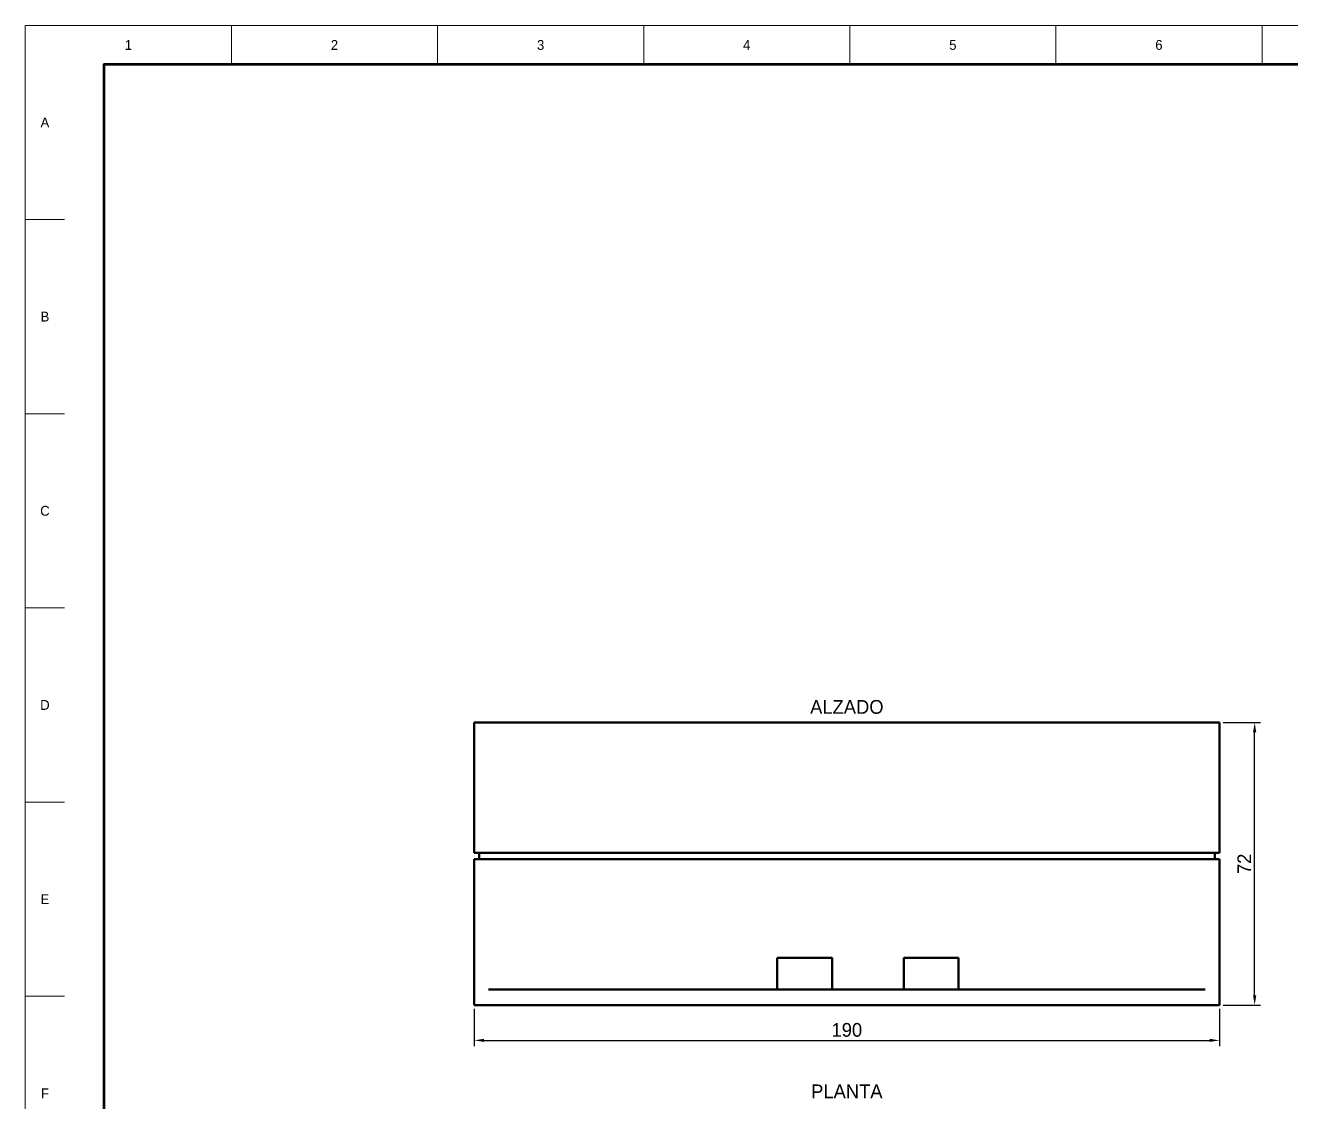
# Model space of a CAD drawing. Header units: millimetres. Extents: x 0 to 841, y 0 to 594.
# Drawn here: x 0 to 322.9, y 319.4 to 594 of the extents above; entities that cross this region are included whole.
import ezdxf
from ezdxf.enums import TextEntityAlignment as Align

# ---------------------------------------------------------------- set-up
doc = ezdxf.new("R2010")
doc.units = ezdxf.units.MM
doc.linetypes.add('DASHED', pattern=[1.524, 1.27, -0.254])
for name, color, linetype, lineweight in [('COTAS', 7, 'CONTINUOUS', 25), ('FINA', 7, 'CONTINUOUS', 18), ('NORMA', 7, 'CONTINUOUS', 70), ('OCULTA', 8, 'DASHED', 25), ('TEXTO', 7, 'CONTINUOUS', 25), ('VISIBLE', 7, 'CONTINUOUS', 50)]:
    doc.layers.add(name, color=color, linetype=linetype, lineweight=lineweight)
doc.dimstyles.new('F3D_1000', dxfattribs={"dimtxt": 3.5, "dimasz": 2.5, "dimexe": 1.5, "dimexo": 1, "dimgap": 0.9, "dimtad": 1, "dimdec": 1, "dimdsep": 46, "dimcen": 2.5, "dimazin": 3, "dimtfac": 1, "dimtmove": 0, "dimatfit": 3})

msp = doc.modelspace()

# ---------------------------------------------------------------- linework, layer by layer
at = {"layer": 'FINA'}
for p, q in [((52.56, 584), (52.56, 594)), ((105.12, 584), (105.12, 594)), ((157.69, 584), (157.69, 594)), ((210.25, 584), (210.25, 594)), ((262.81, 584), (262.81, 594)), ((315.38, 584), (315.38, 594)), ((0, 544.5), (10, 544.5)), ((0, 495), (10, 495)), ((0, 445.5), (10, 445.5)), ((0, 396), (10, 396)), ((0, 346.5), (10, 346.5))]:
    msp.add_line(p, q, dxfattribs=at)
msp.add_lwpolyline([(0, 0), (841, 0), (841, 594), (0, 594)], close=True, dxfattribs=at)
at = {"layer": 'NORMA'}
msp.add_lwpolyline([(20, 10), (831, 10), (831, 584), (20, 584)], close=True, dxfattribs=at)
at = {"layer": 'OCULTA'}
for p, q in [((114.5, 416.26), (114.61, 416.26)), ((114.61, 416.26), (114.96, 416.26)), ((114.96, 416.26), (115.53, 416.26)), ((115.53, 416.26), (116.33, 416.26)), ((116.33, 416.26), (117.35, 416.26)), ((117.35, 416.26), (118.59, 416.26)), ((118.21, 416.26), (118.1, 416.26)), ((118.54, 416.26), (118.21, 416.26)), ((119.09, 416.26), (118.54, 416.26)), ((118.59, 416.26), (120.05, 416.26)), ((119.86, 416.26), (119.09, 416.26)), ((119.86, 416.26), (120.84, 416.26)), ((120.05, 416.26), (121.73, 416.26)), ((122.04, 416.26), (120.84, 416.26)), ((121.73, 416.26), (123.62, 416.26)), ((123.44, 416.26), (122.04, 416.26)), ((125.06, 416.26), (123.44, 416.26)), ((123.62, 416.26), (125.72, 416.26)), ((125.06, 416.26), (126.88, 416.26)), ((125.72, 416.26), (128.02, 416.26)), ((128.89, 416.26), (126.88, 416.26)), ((128.02, 416.26), (130.51, 416.26)), ((128.89, 416.26), (131.1, 416.26)), ((130.51, 416.26), (133.2, 416.26)), ((133.5, 416.26), (131.1, 416.26)), ((133.2, 416.26), (136.06, 416.26)), ((136.09, 416.26), (133.5, 416.26)), ((136.06, 416.26), (139.11, 416.26)), ((136.09, 416.26), (138.85, 416.26)), ((141.78, 416.26), (138.85, 416.26)), ((139.11, 416.26), (142.32, 416.26)), ((141.78, 416.26), (144.87, 416.26)), ((142.32, 416.26), (145.7, 416.26)), ((148.12, 416.26), (144.87, 416.26)), ((145.7, 416.26), (149.23, 416.26)), ((148.12, 416.26), (151.52, 416.26)), ((149.23, 416.26), (152.91, 416.26)), ((155.05, 416.26), (151.52, 416.26)), ((152.91, 416.26), (156.72, 416.26)), ((155.05, 416.26), (158.72, 416.26)), ((156.72, 416.26), (160.66, 416.26)), ((158.72, 416.26), (162.51, 416.26)), ((160.66, 416.26), (164.72, 416.26)), ((162.51, 416.26), (166.41, 416.26)), ((164.72, 416.26), (168.88, 416.26)), ((166.41, 416.26), (170.42, 416.26)), ((168.88, 416.26), (173.15, 416.26)), ((170.42, 416.26), (174.52, 416.26)), ((173.15, 416.26), (177.5, 416.26)), ((174.52, 416.26), (178.71, 416.26)), ((177.5, 416.26), (181.92, 416.26)), ((178.71, 416.26), (182.97, 416.26)), ((181.92, 416.26), (186.42, 416.26)), ((182.97, 416.26), (187.29, 416.26)), ((186.42, 416.26), (190.97, 416.26)), ((191.67, 416.26), (187.29, 416.26)), ((190.97, 416.26), (195.56, 416.26)), ((191.67, 416.26), (196.09, 416.26)), ((195.56, 416.26), (200.19, 416.26)), ((196.09, 416.26), (200.54, 416.26)), ((200.19, 416.26), (204.84, 416.26)), ((200.54, 416.26), (205.02, 416.26)), ((204.84, 416.26), (209.5, 416.26)), ((205.02, 416.26), (209.5, 416.26)), ((209.5, 416.26), (213.98, 416.26)), ((209.5, 416.26), (214.16, 416.26)), ((213.98, 416.26), (218.46, 416.26)), ((214.16, 416.26), (218.81, 416.26)), ((218.46, 416.26), (222.91, 416.26)), ((218.81, 416.26), (223.44, 416.26)), ((222.91, 416.26), (227.33, 416.26)), ((223.44, 416.26), (228.03, 416.26)), ((227.33, 416.26), (231.71, 416.26)), ((228.03, 416.26), (232.58, 416.26)), ((231.71, 416.26), (236.03, 416.26)), ((232.58, 416.26), (237.08, 416.26)), ((236.03, 416.26), (240.29, 416.26)), ((237.08, 416.26), (241.5, 416.26)), ((240.29, 416.26), (244.48, 416.26)), ((241.5, 416.26), (245.85, 416.26)), ((244.48, 416.26), (248.58, 416.26)), ((245.85, 416.26), (250.12, 416.26)), ((248.58, 416.26), (252.59, 416.26)), ((250.12, 416.26), (254.28, 416.26)), ((252.59, 416.26), (256.49, 416.26)), ((254.28, 416.26), (258.34, 416.26)), ((256.49, 416.26), (260.28, 416.26)), ((258.34, 416.26), (262.28, 416.26)), ((260.28, 416.26), (263.95, 416.26)), ((262.28, 416.26), (266.09, 416.26)), ((263.95, 416.26), (267.48, 416.26)), ((266.09, 416.26), (269.77, 416.26)), ((267.48, 416.26), (270.88, 416.26)), ((273.3, 416.26), (269.77, 416.26)), ((270.88, 416.26), (274.13, 416.26)), ((273.3, 416.26), (276.68, 416.26)), ((274.13, 416.26), (277.22, 416.26)), ((279.89, 416.26), (276.68, 416.26)), ((277.22, 416.26), (280.15, 416.26)), ((279.89, 416.26), (282.94, 416.26)), ((280.15, 416.26), (282.91, 416.26)), ((282.91, 416.26), (285.5, 416.26)), ((285.8, 416.26), (282.94, 416.26)), ((285.5, 416.26), (287.9, 416.26)), ((285.8, 416.26), (288.49, 416.26)), ((287.9, 416.26), (290.11, 416.26)), ((288.49, 416.26), (290.98, 416.26)), ((290.11, 416.26), (292.12, 416.26)), ((293.28, 416.26), (290.98, 416.26)), ((292.12, 416.26), (293.94, 416.26)), ((295.38, 416.26), (293.28, 416.26)), ((293.94, 416.26), (295.56, 416.26)), ((295.38, 416.26), (297.27, 416.26)), ((295.56, 416.26), (296.96, 416.26)), ((296.96, 416.26), (298.16, 416.26)), ((298.95, 416.26), (297.27, 416.26)), ((298.16, 416.26), (299.14, 416.26)), ((300.41, 416.26), (298.95, 416.26)), ((299.14, 416.26), (299.91, 416.26)), ((299.91, 416.26), (300.46, 416.26)), ((301.65, 416.26), (300.41, 416.26)), ((300.46, 416.26), (300.79, 416.26)), ((300.79, 416.26), (300.9, 416.26)), ((302.67, 416.26), (301.65, 416.26)), ((303.47, 416.26), (302.67, 416.26)), ((304.04, 416.26), (303.47, 416.26)), ((304.39, 416.26), (304.04, 416.26)), ((304.5, 416.26), (304.39, 416.26)), ((114.5, 383.06), (114.61, 383.06)), ((114.5, 381.46), (114.61, 381.46)), ((114.61, 383.06), (114.96, 383.06)), ((114.61, 381.46), (114.96, 381.46)), ((114.96, 383.06), (115.53, 383.06)), ((114.96, 381.46), (115.53, 381.46)), ((115.53, 383.06), (116.33, 383.06)), ((115.53, 381.46), (116.33, 381.46)), ((115.7, 383.06), (115.9, 383.06)), ((115.7, 381.46), (115.9, 381.46)), ((115.9, 383.06), (116.5, 383.06)), ((115.9, 381.46), (116.5, 381.46)), ((116.33, 383.06), (117.35, 383.06)), ((116.33, 381.46), (117.35, 381.46)), ((116.5, 383.06), (117.5, 383.06)), ((116.5, 381.46), (117.5, 381.46)), ((117.35, 383.06), (118.59, 383.06)), ((117.35, 381.46), (118.59, 381.46)), ((117.5, 383.06), (118.9, 383.06)), ((117.5, 381.46), (118.9, 381.46)), ((118.59, 383.06), (120.05, 383.06)), ((118.59, 381.46), (120.05, 381.46)), ((118.9, 383.06), (120.68, 383.06)), ((118.9, 381.46), (120.68, 381.46)), ((120.05, 383.06), (121.73, 383.06)), ((120.05, 381.46), (121.73, 381.46)), ((120.68, 383.06), (122.84, 383.06)), ((120.68, 381.46), (122.84, 381.46)), ((121.73, 383.06), (123.62, 383.06)), ((121.73, 381.46), (123.62, 381.46)), ((122.84, 383.06), (125.37, 383.06)), ((122.84, 381.46), (125.37, 381.46)), ((123.62, 383.06), (125.72, 383.06)), ((123.62, 381.46), (125.72, 381.46)), ((125.37, 383.06), (128.27, 383.06)), ((125.37, 381.46), (128.27, 381.46)), ((125.72, 383.06), (128.02, 383.06)), ((125.72, 381.46), (128.02, 381.46)), ((128.02, 383.06), (130.51, 383.06)), ((128.02, 381.46), (130.51, 381.46)), ((128.27, 383.06), (131.51, 383.06)), ((128.27, 381.46), (131.51, 381.46)), ((130.51, 383.06), (133.2, 383.06)), ((130.51, 381.46), (133.2, 381.46)), ((131.51, 383.06), (135.08, 383.06)), ((131.51, 381.46), (135.08, 381.46)), ((133.2, 383.06), (136.06, 383.06)), ((133.2, 381.46), (136.06, 381.46)), ((135.08, 383.06), (138.98, 383.06)), ((135.08, 381.46), (138.98, 381.46)), ((136.06, 383.06), (139.11, 383.06)), ((136.06, 381.46), (139.11, 381.46)), ((138.98, 383.06), (143.17, 383.06)), ((138.98, 381.46), (143.17, 381.46)), ((139.11, 383.06), (142.32, 383.06)), ((139.11, 381.46), (142.32, 381.46)), ((142.32, 383.06), (145.7, 383.06)), ((142.32, 381.46), (145.7, 381.46)), ((143.17, 383.06), (147.65, 383.06)), ((143.17, 381.46), (147.65, 381.46)), ((145.7, 383.06), (149.23, 383.06)), ((145.7, 381.46), (149.23, 381.46)), ((147.65, 383.06), (152.4, 383.06)), ((147.65, 381.46), (152.4, 381.46)), ((149.23, 383.06), (152.91, 383.06)), ((149.23, 381.46), (152.91, 381.46)), ((152.4, 383.06), (157.39, 383.06)), ((152.4, 381.46), (157.39, 381.46)), ((152.91, 383.06), (156.72, 383.06)), ((152.91, 381.46), (156.72, 381.46)), ((156.72, 383.06), (160.66, 383.06)), ((156.72, 381.46), (160.66, 381.46)), ((157.39, 383.06), (162.6, 383.06)), ((157.39, 381.46), (162.6, 381.46)), ((160.66, 383.06), (164.72, 383.06)), ((160.66, 381.46), (164.72, 381.46)), ((162.6, 383.06), (168.01, 383.06)), ((162.6, 381.46), (168.01, 381.46)), ((164.72, 383.06), (168.88, 383.06)), ((164.72, 381.46), (168.88, 381.46)), ((168.01, 383.06), (173.6, 383.06)), ((168.01, 381.46), (173.6, 381.46)), ((168.88, 383.06), (173.15, 383.06)), ((168.88, 381.46), (173.15, 381.46)), ((173.15, 383.06), (177.5, 383.06)), ((173.15, 381.46), (177.5, 381.46)), ((173.6, 383.06), (179.35, 383.06)), ((173.6, 381.46), (179.35, 381.46)), ((177.5, 383.06), (181.92, 383.06)), ((177.5, 381.46), (181.92, 381.46)), ((179.35, 383.06), (185.22, 383.06)), ((179.35, 381.46), (185.22, 381.46)), ((181.92, 383.06), (186.42, 383.06)), ((181.92, 381.46), (186.42, 381.46)), ((185.22, 383.06), (191.2, 383.06)), ((185.22, 381.46), (191.2, 381.46)), ((186.42, 383.06), (190.97, 383.06)), ((186.42, 381.46), (190.97, 381.46)), ((190.97, 383.06), (195.56, 383.06)), ((190.97, 381.46), (195.56, 381.46)), ((191.2, 383.06), (197.26, 383.06)), ((191.2, 381.46), (197.26, 381.46)), ((195.56, 383.06), (200.19, 383.06)), ((195.56, 381.46), (200.19, 381.46)), ((197.26, 383.06), (203.37, 383.06)), ((197.26, 381.46), (203.37, 381.46)), ((200.19, 383.06), (204.84, 383.06)), ((200.19, 381.46), (204.84, 381.46)), ((203.37, 383.06), (209.5, 383.06)), ((203.37, 381.46), (209.5, 381.46)), ((204.84, 383.06), (209.5, 383.06)), ((204.84, 381.46), (209.5, 381.46)), ((209.5, 383.06), (214.16, 383.06)), ((209.5, 383.06), (215.63, 383.06)), ((209.5, 381.46), (214.16, 381.46)), ((209.5, 381.46), (215.63, 381.46)), ((214.16, 383.06), (218.81, 383.06)), ((214.16, 381.46), (218.81, 381.46)), ((215.63, 383.06), (221.74, 383.06)), ((215.63, 381.46), (221.74, 381.46)), ((218.81, 383.06), (223.44, 383.06)), ((218.81, 381.46), (223.44, 381.46)), ((221.74, 383.06), (227.8, 383.06)), ((221.74, 381.46), (227.8, 381.46)), ((223.44, 383.06), (228.03, 383.06)), ((223.44, 381.46), (228.03, 381.46)), ((227.8, 383.06), (233.78, 383.06)), ((227.8, 381.46), (233.78, 381.46)), ((228.03, 383.06), (232.58, 383.06)), ((228.03, 381.46), (232.58, 381.46)), ((232.58, 383.06), (237.08, 383.06)), ((232.58, 381.46), (237.08, 381.46)), ((233.78, 383.06), (239.65, 383.06)), ((233.78, 381.46), (239.65, 381.46)), ((237.08, 383.06), (241.5, 383.06)), ((237.08, 381.46), (241.5, 381.46)), ((239.65, 383.06), (245.4, 383.06)), ((239.65, 381.46), (245.4, 381.46)), ((241.5, 383.06), (245.85, 383.06)), ((241.5, 381.46), (245.85, 381.46)), ((245.4, 383.06), (250.99, 383.06)), ((245.4, 381.46), (250.99, 381.46)), ((245.85, 383.06), (250.12, 383.06)), ((245.85, 381.46), (250.12, 381.46)), ((250.12, 383.06), (254.28, 383.06)), ((250.12, 381.46), (254.28, 381.46)), ((256.4, 383.06), (250.99, 383.06)), ((256.4, 381.46), (250.99, 381.46)), ((254.28, 383.06), (258.34, 383.06)), ((254.28, 381.46), (258.34, 381.46)), ((256.4, 383.06), (261.61, 383.06)), ((256.4, 381.46), (261.61, 381.46)), ((258.34, 383.06), (262.28, 383.06)), ((258.34, 381.46), (262.28, 381.46)), ((261.61, 383.06), (266.6, 383.06)), ((261.61, 381.46), (266.6, 381.46)), ((262.28, 383.06), (266.09, 383.06)), ((262.28, 381.46), (266.09, 381.46)), ((266.09, 383.06), (269.77, 383.06)), ((266.09, 381.46), (269.77, 381.46)), ((271.35, 383.06), (266.6, 383.06)), ((271.35, 381.46), (266.6, 381.46)), ((273.3, 383.06), (269.77, 383.06)), ((273.3, 381.46), (269.77, 381.46)), ((271.35, 383.06), (275.83, 383.06)), ((271.35, 381.46), (275.83, 381.46)), ((273.3, 383.06), (276.68, 383.06)), ((273.3, 381.46), (276.68, 381.46)), ((280.02, 383.06), (275.83, 383.06)), ((280.02, 381.46), (275.83, 381.46)), ((279.89, 383.06), (276.68, 383.06)), ((279.89, 381.46), (276.68, 381.46)), ((279.89, 383.06), (282.94, 383.06)), ((279.89, 381.46), (282.94, 381.46)), ((280.02, 383.06), (283.92, 383.06)), ((280.02, 381.46), (283.92, 381.46)), ((285.8, 383.06), (282.94, 383.06)), ((285.8, 381.46), (282.94, 381.46)), ((283.92, 383.06), (287.49, 383.06)), ((283.92, 381.46), (287.49, 381.46)), ((285.8, 383.06), (288.49, 383.06)), ((285.8, 381.46), (288.49, 381.46)), ((290.73, 383.06), (287.49, 383.06)), ((290.73, 381.46), (287.49, 381.46)), ((288.49, 383.06), (290.98, 383.06)), ((288.49, 381.46), (290.98, 381.46)), ((290.73, 383.06), (293.63, 383.06)), ((290.73, 381.46), (293.63, 381.46)), ((293.28, 383.06), (290.98, 383.06)), ((293.28, 381.46), (290.98, 381.46)), ((295.38, 383.06), (293.28, 383.06)), ((295.38, 381.46), (293.28, 381.46)), ((293.63, 383.06), (296.16, 383.06)), ((293.63, 381.46), (296.16, 381.46)), ((295.38, 383.06), (297.27, 383.06)), ((295.38, 381.46), (297.27, 381.46)), ((298.32, 383.06), (296.16, 383.06)), ((298.32, 381.46), (296.16, 381.46)), ((298.95, 383.06), (297.27, 383.06)), ((298.95, 381.46), (297.27, 381.46)), ((298.32, 383.06), (300.1, 383.06)), ((298.32, 381.46), (300.1, 381.46)), ((300.41, 383.06), (298.95, 383.06)), ((300.41, 381.46), (298.95, 381.46)), ((301.5, 383.06), (300.1, 383.06)), ((301.5, 381.46), (300.1, 381.46)), ((301.65, 383.06), (300.41, 383.06)), ((301.65, 381.46), (300.41, 381.46)), ((302.5, 383.06), (301.5, 383.06)), ((302.5, 381.46), (301.5, 381.46)), ((302.67, 383.06), (301.65, 383.06)), ((302.67, 381.46), (301.65, 381.46)), ((303.1, 383.06), (302.5, 383.06)), ((303.1, 381.46), (302.5, 381.46)), ((303.47, 383.06), (302.67, 383.06)), ((303.47, 381.46), (302.67, 381.46)), ((303.3, 383.06), (303.1, 383.06)), ((303.3, 381.46), (303.1, 381.46)), ((304.04, 383.06), (303.47, 383.06)), ((304.04, 381.46), (303.47, 381.46)), ((304.39, 383.06), (304.04, 383.06)), ((304.39, 381.46), (304.04, 381.46)), ((304.5, 383.06), (304.39, 383.06)), ((304.5, 381.46), (304.39, 381.46)), ((191.75, 348.26), (191.75, 356.26)), ((191.75, 356.26), (191.75, 356.26)), ((191.75, 356.26), (205.75, 356.26)), ((191.75, 348.26), (191.75, 356.26)), ((191.75, 356.26), (191.75, 356.26)), ((191.75, 356.26), (205.75, 356.26)), ((205.75, 348.26), (205.75, 356.26)), ((205.75, 356.26), (205.75, 356.26)), ((205.75, 348.26), (205.75, 356.26)), ((205.75, 356.26), (205.75, 356.26)), ((224, 356.26), (224, 356.26)), ((224, 348.26), (224, 356.26)), ((224, 356.26), (238, 356.26)), ((238, 356.26), (238, 356.26)), ((238, 348.26), (238, 356.26)), ((118.21, 348.26), (118.1, 348.26)), ((118.54, 348.26), (118.21, 348.26)), ((119.09, 348.26), (118.54, 348.26)), ((119.86, 348.26), (119.09, 348.26)), ((119.86, 348.26), (120.84, 348.26)), ((122.04, 348.26), (120.84, 348.26)), ((123.44, 348.26), (122.04, 348.26)), ((125.06, 348.26), (123.44, 348.26)), ((125.06, 348.26), (126.88, 348.26)), ((128.89, 348.26), (126.88, 348.26)), ((128.89, 348.26), (131.1, 348.26)), ((133.5, 348.26), (131.1, 348.26)), ((136.09, 348.26), (133.5, 348.26)), ((136.09, 348.26), (138.85, 348.26)), ((141.78, 348.26), (138.85, 348.26)), ((141.78, 348.26), (144.87, 348.26)), ((148.12, 348.26), (144.87, 348.26)), ((148.12, 348.26), (151.52, 348.26)), ((155.05, 348.26), (151.52, 348.26)), ((155.05, 348.26), (158.72, 348.26)), ((158.72, 348.26), (162.51, 348.26)), ((162.51, 348.26), (166.41, 348.26)), ((166.41, 348.26), (170.42, 348.26)), ((170.42, 348.26), (174.52, 348.26)), ((174.52, 348.26), (178.71, 348.26)), ((178.71, 348.26), (182.97, 348.26)), ((182.97, 348.26), (187.29, 348.26)), ((191.67, 348.26), (187.29, 348.26)), ((191.67, 348.26), (196.09, 348.26)), ((191.75, 348.26), (191.75, 348.26)), ((191.75, 348.26), (205.75, 348.26)), ((191.75, 348.26), (191.75, 348.26)), ((191.75, 348.26), (205.75, 348.26)), ((196.09, 348.26), (200.54, 348.26)), ((200.54, 348.26), (205.02, 348.26)), ((205.02, 348.26), (209.5, 348.26)), ((205.75, 348.26), (205.75, 348.26)), ((205.75, 348.26), (205.75, 348.26)), ((209.5, 348.26), (213.98, 348.26)), ((213.98, 348.26), (218.46, 348.26)), ((218.46, 348.26), (222.91, 348.26)), ((222.91, 348.26), (227.33, 348.26)), ((224, 348.26), (224, 348.26)), ((224, 348.26), (238, 348.26)), ((227.33, 348.26), (231.71, 348.26)), ((231.71, 348.26), (236.03, 348.26)), ((236.03, 348.26), (240.29, 348.26)), ((238, 348.26), (238, 348.26)), ((240.29, 348.26), (244.48, 348.26)), ((244.48, 348.26), (248.58, 348.26)), ((248.58, 348.26), (252.59, 348.26)), ((252.59, 348.26), (256.49, 348.26)), ((256.49, 348.26), (260.28, 348.26)), ((260.28, 348.26), (263.95, 348.26)), ((263.95, 348.26), (267.48, 348.26)), ((267.48, 348.26), (270.88, 348.26)), ((270.88, 348.26), (274.13, 348.26)), ((274.13, 348.26), (277.22, 348.26)), ((277.22, 348.26), (280.15, 348.26)), ((280.15, 348.26), (282.91, 348.26)), ((282.91, 348.26), (285.5, 348.26)), ((285.5, 348.26), (287.9, 348.26)), ((287.9, 348.26), (290.11, 348.26)), ((290.11, 348.26), (292.12, 348.26)), ((292.12, 348.26), (293.94, 348.26)), ((293.94, 348.26), (295.56, 348.26)), ((295.56, 348.26), (296.96, 348.26)), ((296.96, 348.26), (298.16, 348.26)), ((298.16, 348.26), (299.14, 348.26)), ((299.14, 348.26), (299.91, 348.26)), ((299.91, 348.26), (300.46, 348.26)), ((300.46, 348.26), (300.79, 348.26)), ((300.79, 348.26), (300.9, 348.26)), ((114.5, 344.26), (114.61, 344.26)), ((114.61, 344.26), (114.96, 344.26)), ((114.96, 344.26), (115.53, 344.26)), ((115.53, 344.26), (116.33, 344.26)), ((116.33, 344.26), (117.35, 344.26)), ((117.35, 344.26), (118.59, 344.26)), ((118.59, 344.26), (120.05, 344.26)), ((120.05, 344.26), (121.73, 344.26)), ((121.73, 344.26), (123.62, 344.26)), ((123.62, 344.26), (125.72, 344.26)), ((125.72, 344.26), (128.02, 344.26)), ((128.02, 344.26), (130.51, 344.26)), ((130.51, 344.26), (133.2, 344.26)), ((133.2, 344.26), (136.06, 344.26)), ((136.06, 344.26), (139.11, 344.26)), ((139.11, 344.26), (142.32, 344.26)), ((142.32, 344.26), (145.7, 344.26)), ((145.7, 344.26), (149.23, 344.26)), ((149.23, 344.26), (152.91, 344.26)), ((152.91, 344.26), (156.72, 344.26)), ((156.72, 344.26), (160.66, 344.26)), ((160.66, 344.26), (164.72, 344.26)), ((164.72, 344.26), (168.88, 344.26)), ((168.88, 344.26), (173.15, 344.26)), ((173.15, 344.26), (177.5, 344.26)), ((177.5, 344.26), (181.92, 344.26)), ((181.92, 344.26), (186.42, 344.26)), ((186.42, 344.26), (190.97, 344.26)), ((190.97, 344.26), (195.56, 344.26)), ((195.56, 344.26), (200.19, 344.26)), ((200.19, 344.26), (204.84, 344.26)), ((204.84, 344.26), (209.5, 344.26)), ((209.5, 344.26), (214.16, 344.26)), ((214.16, 344.26), (218.81, 344.26)), ((218.81, 344.26), (223.44, 344.26)), ((223.44, 344.26), (228.03, 344.26)), ((228.03, 344.26), (232.58, 344.26)), ((232.58, 344.26), (237.08, 344.26)), ((237.08, 344.26), (241.5, 344.26)), ((241.5, 344.26), (245.85, 344.26)), ((245.85, 344.26), (250.12, 344.26)), ((250.12, 344.26), (254.28, 344.26)), ((254.28, 344.26), (258.34, 344.26)), ((258.34, 344.26), (262.28, 344.26)), ((262.28, 344.26), (266.09, 344.26)), ((266.09, 344.26), (269.77, 344.26)), ((273.3, 344.26), (269.77, 344.26)), ((273.3, 344.26), (276.68, 344.26)), ((279.89, 344.26), (276.68, 344.26)), ((279.89, 344.26), (282.94, 344.26)), ((285.8, 344.26), (282.94, 344.26)), ((285.8, 344.26), (288.49, 344.26)), ((288.49, 344.26), (290.98, 344.26)), ((293.28, 344.26), (290.98, 344.26)), ((295.38, 344.26), (293.28, 344.26)), ((295.38, 344.26), (297.27, 344.26)), ((298.95, 344.26), (297.27, 344.26)), ((300.41, 344.26), (298.95, 344.26)), ((301.65, 344.26), (300.41, 344.26)), ((302.67, 344.26), (301.65, 344.26)), ((303.47, 344.26), (302.67, 344.26)), ((304.04, 344.26), (303.47, 344.26)), ((304.39, 344.26), (304.04, 344.26)), ((304.5, 344.26), (304.39, 344.26))]:
    msp.add_line(p, q, dxfattribs=at)
at = {"layer": 'VISIBLE'}
for p, q in [((114.61, 416.26), (114.5, 416.26)), ((114.5, 383.06), (114.5, 416.26)), ((114.5, 416.26), (114.5, 416.26)), ((114.5, 416.26), (114.5, 416.26)), ((114.5, 416.26), (304.5, 416.26)), ((114.96, 416.26), (114.61, 416.26)), ((115.53, 416.26), (114.96, 416.26)), ((116.33, 416.26), (115.53, 416.26)), ((117.35, 416.26), (116.33, 416.26)), ((118.59, 416.26), (117.35, 416.26)), ((118.1, 416.26), (118.21, 416.26)), ((118.21, 416.26), (118.54, 416.26)), ((118.54, 416.26), (119.09, 416.26)), ((120.05, 416.26), (118.59, 416.26)), ((119.09, 416.26), (119.86, 416.26)), ((119.86, 416.26), (120.84, 416.26)), ((121.73, 416.26), (120.05, 416.26)), ((120.84, 416.26), (122.04, 416.26)), ((121.73, 416.26), (123.62, 416.26)), ((122.04, 416.26), (123.44, 416.26)), ((123.44, 416.26), (125.06, 416.26)), ((125.72, 416.26), (123.62, 416.26)), ((125.06, 416.26), (126.88, 416.26)), ((128.02, 416.26), (125.72, 416.26)), ((126.88, 416.26), (128.89, 416.26)), ((128.02, 416.26), (130.51, 416.26)), ((128.89, 416.26), (131.1, 416.26)), ((130.51, 416.26), (133.2, 416.26)), ((131.1, 416.26), (133.5, 416.26)), ((136.06, 416.26), (133.2, 416.26)), ((133.5, 416.26), (136.09, 416.26)), ((136.06, 416.26), (139.11, 416.26)), ((136.09, 416.26), (138.85, 416.26)), ((138.85, 416.26), (141.78, 416.26)), ((142.32, 416.26), (139.11, 416.26)), ((141.78, 416.26), (144.87, 416.26)), ((142.32, 416.26), (145.7, 416.26)), ((144.87, 416.26), (148.12, 416.26)), ((149.23, 416.26), (145.7, 416.26)), ((148.12, 416.26), (151.52, 416.26)), ((149.23, 416.26), (152.91, 416.26)), ((151.52, 416.26), (155.05, 416.26)), ((152.91, 416.26), (156.72, 416.26)), ((155.05, 416.26), (158.72, 416.26)), ((156.72, 416.26), (160.66, 416.26)), ((158.72, 416.26), (162.51, 416.26)), ((160.66, 416.26), (164.72, 416.26)), ((162.51, 416.26), (166.41, 416.26)), ((164.72, 416.26), (168.88, 416.26)), ((166.41, 416.26), (170.42, 416.26)), ((168.88, 416.26), (173.15, 416.26)), ((170.42, 416.26), (174.52, 416.26)), ((173.15, 416.26), (177.5, 416.26)), ((174.52, 416.26), (178.71, 416.26)), ((177.5, 416.26), (181.92, 416.26)), ((178.71, 416.26), (182.97, 416.26)), ((181.92, 416.26), (186.42, 416.26)), ((182.97, 416.26), (187.29, 416.26)), ((186.42, 416.26), (190.97, 416.26)), ((187.29, 416.26), (191.67, 416.26)), ((190.97, 416.26), (195.56, 416.26)), ((191.67, 416.26), (196.09, 416.26)), ((195.56, 416.26), (200.19, 416.26)), ((196.09, 416.26), (200.54, 416.26)), ((200.19, 416.26), (204.84, 416.26)), ((200.54, 416.26), (205.02, 416.26)), ((204.84, 416.26), (209.5, 416.26)), ((205.02, 416.26), (209.5, 416.26)), ((209.5, 416.26), (214.16, 416.26)), ((209.5, 416.26), (213.98, 416.26)), ((213.98, 416.26), (218.46, 416.26)), ((214.16, 416.26), (218.81, 416.26)), ((218.46, 416.26), (222.91, 416.26)), ((218.81, 416.26), (223.44, 416.26)), ((222.91, 416.26), (227.33, 416.26)), ((223.44, 416.26), (228.03, 416.26)), ((231.71, 416.26), (227.33, 416.26)), ((228.03, 416.26), (232.58, 416.26)), ((231.71, 416.26), (236.03, 416.26)), ((232.58, 416.26), (237.08, 416.26)), ((236.03, 416.26), (240.29, 416.26)), ((237.08, 416.26), (241.5, 416.26)), ((240.29, 416.26), (244.48, 416.26)), ((241.5, 416.26), (245.85, 416.26)), ((244.48, 416.26), (248.58, 416.26)), ((245.85, 416.26), (250.12, 416.26)), ((248.58, 416.26), (252.59, 416.26)), ((250.12, 416.26), (254.28, 416.26)), ((252.59, 416.26), (256.49, 416.26)), ((254.28, 416.26), (258.34, 416.26)), ((256.49, 416.26), (260.28, 416.26)), ((258.34, 416.26), (262.28, 416.26)), ((260.28, 416.26), (263.95, 416.26)), ((262.28, 416.26), (266.09, 416.26)), ((267.48, 416.26), (263.95, 416.26)), ((266.09, 416.26), (269.77, 416.26)), ((267.48, 416.26), (270.88, 416.26)), ((269.77, 416.26), (273.3, 416.26)), ((274.13, 416.26), (270.88, 416.26)), ((273.3, 416.26), (276.68, 416.26)), ((274.13, 416.26), (277.22, 416.26)), ((276.68, 416.26), (279.89, 416.26)), ((280.15, 416.26), (277.22, 416.26)), ((279.89, 416.26), (282.94, 416.26)), ((280.15, 416.26), (282.91, 416.26)), ((285.5, 416.26), (282.91, 416.26)), ((282.94, 416.26), (285.8, 416.26)), ((287.9, 416.26), (285.5, 416.26)), ((285.8, 416.26), (288.49, 416.26)), ((287.9, 416.26), (290.11, 416.26)), ((288.49, 416.26), (290.98, 416.26)), ((292.12, 416.26), (290.11, 416.26)), ((290.98, 416.26), (293.28, 416.26)), ((292.12, 416.26), (293.94, 416.26)), ((293.28, 416.26), (295.38, 416.26)), ((295.56, 416.26), (293.94, 416.26)), ((295.38, 416.26), (297.27, 416.26)), ((296.96, 416.26), (295.56, 416.26)), ((298.16, 416.26), (296.96, 416.26)), ((297.27, 416.26), (298.95, 416.26)), ((298.16, 416.26), (299.14, 416.26)), ((298.95, 416.26), (300.41, 416.26)), ((299.91, 416.26), (299.14, 416.26)), ((300.46, 416.26), (299.91, 416.26)), ((300.41, 416.26), (301.65, 416.26)), ((300.79, 416.26), (300.46, 416.26)), ((300.9, 416.26), (300.79, 416.26)), ((301.65, 416.26), (302.67, 416.26)), ((302.67, 416.26), (303.47, 416.26)), ((303.47, 416.26), (304.04, 416.26)), ((304.04, 416.26), (304.39, 416.26)), ((304.39, 416.26), (304.5, 416.26)), ((304.5, 416.26), (304.5, 416.26)), ((304.5, 416.26), (304.5, 416.26)), ((304.5, 416.26), (304.5, 383.06)), ((114.61, 383.06), (114.5, 383.06)), ((115.7, 383.06), (114.5, 383.06)), ((114.5, 383.06), (114.5, 383.06)), ((114.5, 383.06), (114.5, 383.06)), ((114.61, 381.46), (114.5, 381.46)), ((114.5, 344.26), (114.5, 381.46)), ((114.5, 381.46), (114.5, 381.46)), ((114.5, 381.46), (114.5, 381.46)), ((114.5, 381.46), (115.7, 381.46)), ((114.96, 383.06), (114.61, 383.06)), ((114.96, 381.46), (114.61, 381.46)), ((115.53, 383.06), (114.96, 383.06)), ((115.53, 381.46), (114.96, 381.46)), ((116.33, 383.06), (115.53, 383.06)), ((116.33, 381.46), (115.53, 381.46)), ((115.9, 383.06), (115.7, 383.06)), ((115.7, 381.46), (115.7, 383.06)), ((115.7, 383.06), (115.7, 383.06)), ((115.7, 383.06), (115.7, 383.06)), ((115.7, 383.06), (115.7, 383.06)), ((115.7, 383.06), (115.7, 383.06)), ((115.7, 383.06), (115.7, 383.06)), ((115.7, 383.06), (115.7, 383.06)), ((115.7, 383.06), (115.7, 383.06)), ((115.7, 383.06), (115.7, 383.06)), ((115.7, 383.06), (115.7, 383.06)), ((115.7, 383.06), (115.7, 383.06)), ((115.7, 383.06), (115.7, 383.06)), ((115.7, 383.06), (115.7, 383.06)), ((115.7, 383.06), (115.7, 383.06)), ((115.7, 383.06), (115.7, 383.06)), ((115.7, 383.06), (115.7, 383.06)), ((115.7, 383.06), (115.7, 383.06)), ((115.9, 381.46), (115.7, 381.46)), ((115.7, 381.46), (115.7, 381.46)), ((115.7, 381.46), (115.7, 381.46)), ((115.7, 381.46), (115.7, 381.46)), ((115.7, 381.46), (115.7, 381.46)), ((115.7, 381.46), (115.7, 381.46)), ((115.7, 381.46), (115.7, 381.46)), ((115.7, 381.46), (115.7, 381.46)), ((115.7, 381.46), (115.7, 381.46)), ((115.7, 381.46), (115.7, 381.46)), ((115.7, 381.46), (115.7, 381.46)), ((115.7, 381.46), (115.7, 381.46)), ((115.7, 381.46), (115.7, 381.46)), ((115.7, 381.46), (115.7, 381.46)), ((115.7, 381.46), (115.7, 381.46)), ((115.7, 381.46), (115.7, 381.46)), ((115.7, 381.46), (115.7, 381.46)), ((116.5, 383.06), (115.9, 383.06)), ((116.5, 381.46), (115.9, 381.46)), ((117.35, 383.06), (116.33, 383.06)), ((117.35, 381.46), (116.33, 381.46)), ((117.5, 383.06), (116.5, 383.06)), ((117.5, 381.46), (116.5, 381.46)), ((118.59, 383.06), (117.35, 383.06)), ((118.59, 381.46), (117.35, 381.46)), ((118.9, 383.06), (117.5, 383.06)), ((118.9, 381.46), (117.5, 381.46)), ((120.05, 383.06), (118.59, 383.06)), ((120.05, 381.46), (118.59, 381.46)), ((118.9, 383.06), (120.68, 383.06)), ((118.9, 381.46), (120.68, 381.46)), ((121.73, 383.06), (120.05, 383.06)), ((121.73, 381.46), (120.05, 381.46)), ((122.84, 383.06), (120.68, 383.06)), ((122.84, 381.46), (120.68, 381.46)), ((121.73, 383.06), (123.62, 383.06)), ((121.73, 381.46), (123.62, 381.46)), ((122.84, 383.06), (125.37, 383.06)), ((122.84, 381.46), (125.37, 381.46)), ((125.72, 383.06), (123.62, 383.06)), ((125.72, 381.46), (123.62, 381.46)), ((125.37, 383.06), (128.27, 383.06)), ((125.37, 381.46), (128.27, 381.46)), ((128.02, 383.06), (125.72, 383.06)), ((128.02, 381.46), (125.72, 381.46)), ((128.02, 383.06), (130.51, 383.06)), ((128.02, 381.46), (130.51, 381.46)), ((131.51, 383.06), (128.27, 383.06)), ((131.51, 381.46), (128.27, 381.46)), ((130.51, 383.06), (133.2, 383.06)), ((130.51, 381.46), (133.2, 381.46)), ((131.51, 383.06), (135.08, 383.06)), ((131.51, 381.46), (135.08, 381.46)), ((136.06, 383.06), (133.2, 383.06)), ((136.06, 381.46), (133.2, 381.46)), ((135.08, 383.06), (138.98, 383.06)), ((135.08, 381.46), (138.98, 381.46)), ((136.06, 383.06), (139.11, 383.06)), ((136.06, 381.46), (139.11, 381.46)), ((143.17, 383.06), (138.98, 383.06)), ((143.17, 381.46), (138.98, 381.46)), ((142.32, 383.06), (139.11, 383.06)), ((142.32, 381.46), (139.11, 381.46)), ((142.32, 383.06), (145.7, 383.06)), ((142.32, 381.46), (145.7, 381.46)), ((143.17, 383.06), (147.65, 383.06)), ((143.17, 381.46), (147.65, 381.46)), ((149.23, 383.06), (145.7, 383.06)), ((149.23, 381.46), (145.7, 381.46)), ((152.4, 383.06), (147.65, 383.06)), ((152.4, 381.46), (147.65, 381.46)), ((149.23, 383.06), (152.91, 383.06)), ((149.23, 381.46), (152.91, 381.46)), ((152.4, 383.06), (157.39, 383.06)), ((152.4, 381.46), (157.39, 381.46)), ((152.91, 383.06), (156.72, 383.06)), ((152.91, 381.46), (156.72, 381.46)), ((156.72, 383.06), (160.66, 383.06)), ((156.72, 381.46), (160.66, 381.46)), ((157.39, 383.06), (162.6, 383.06)), ((157.39, 381.46), (162.6, 381.46)), ((160.66, 383.06), (164.72, 383.06)), ((160.66, 381.46), (164.72, 381.46)), ((168.01, 383.06), (162.6, 383.06)), ((168.01, 381.46), (162.6, 381.46)), ((164.72, 383.06), (168.88, 383.06)), ((164.72, 381.46), (168.88, 381.46)), ((168.01, 383.06), (173.6, 383.06)), ((168.01, 381.46), (173.6, 381.46)), ((168.88, 383.06), (173.15, 383.06)), ((168.88, 381.46), (173.15, 381.46)), ((173.15, 383.06), (177.5, 383.06)), ((173.15, 381.46), (177.5, 381.46)), ((173.6, 383.06), (179.35, 383.06)), ((173.6, 381.46), (179.35, 381.46)), ((177.5, 383.06), (181.92, 383.06)), ((177.5, 381.46), (181.92, 381.46)), ((179.35, 383.06), (185.22, 383.06)), ((179.35, 381.46), (185.22, 381.46)), ((181.92, 383.06), (186.42, 383.06)), ((181.92, 381.46), (186.42, 381.46)), ((185.22, 383.06), (191.2, 383.06)), ((185.22, 381.46), (191.2, 381.46)), ((186.42, 383.06), (190.97, 383.06)), ((186.42, 381.46), (190.97, 381.46)), ((190.97, 383.06), (195.56, 383.06)), ((190.97, 381.46), (195.56, 381.46)), ((191.2, 383.06), (197.26, 383.06)), ((191.2, 381.46), (197.26, 381.46)), ((195.56, 383.06), (200.19, 383.06)), ((195.56, 381.46), (200.19, 381.46)), ((197.26, 383.06), (203.37, 383.06)), ((197.26, 381.46), (203.37, 381.46)), ((200.19, 383.06), (204.84, 383.06)), ((200.19, 381.46), (204.84, 381.46)), ((203.37, 383.06), (209.5, 383.06)), ((203.37, 381.46), (209.5, 381.46)), ((204.84, 383.06), (209.5, 383.06)), ((204.84, 381.46), (209.5, 381.46)), ((209.5, 383.06), (214.16, 383.06)), ((209.5, 383.06), (215.63, 383.06)), ((209.5, 381.46), (214.16, 381.46)), ((209.5, 381.46), (215.63, 381.46)), ((214.16, 383.06), (218.81, 383.06)), ((214.16, 381.46), (218.81, 381.46)), ((215.63, 383.06), (221.74, 383.06)), ((215.63, 381.46), (221.74, 381.46)), ((218.81, 383.06), (223.44, 383.06)), ((218.81, 381.46), (223.44, 381.46)), ((221.74, 383.06), (227.8, 383.06)), ((221.74, 381.46), (227.8, 381.46)), ((223.44, 383.06), (228.03, 383.06)), ((223.44, 381.46), (228.03, 381.46)), ((227.8, 383.06), (233.78, 383.06)), ((227.8, 381.46), (233.78, 381.46)), ((228.03, 383.06), (232.58, 383.06)), ((228.03, 381.46), (232.58, 381.46)), ((232.58, 383.06), (237.08, 383.06)), ((232.58, 381.46), (237.08, 381.46)), ((233.78, 383.06), (239.65, 383.06)), ((233.78, 381.46), (239.65, 381.46)), ((237.08, 383.06), (241.5, 383.06)), ((237.08, 381.46), (241.5, 381.46)), ((239.65, 383.06), (245.4, 383.06)), ((239.65, 381.46), (245.4, 381.46)), ((241.5, 383.06), (245.85, 383.06)), ((241.5, 381.46), (245.85, 381.46)), ((245.4, 383.06), (250.99, 383.06)), ((245.4, 381.46), (250.99, 381.46)), ((245.85, 383.06), (250.12, 383.06)), ((245.85, 381.46), (250.12, 381.46)), ((250.12, 383.06), (254.28, 383.06)), ((250.12, 381.46), (254.28, 381.46)), ((250.99, 383.06), (256.4, 383.06)), ((250.99, 381.46), (256.4, 381.46)), ((254.28, 383.06), (258.34, 383.06)), ((254.28, 381.46), (258.34, 381.46)), ((256.4, 383.06), (261.61, 383.06)), ((256.4, 381.46), (261.61, 381.46)), ((258.34, 383.06), (262.28, 383.06)), ((258.34, 381.46), (262.28, 381.46)), ((261.61, 383.06), (266.6, 383.06)), ((261.61, 381.46), (266.6, 381.46)), ((262.28, 383.06), (266.09, 383.06)), ((262.28, 381.46), (266.09, 381.46)), ((266.09, 383.06), (269.77, 383.06)), ((266.09, 381.46), (269.77, 381.46)), ((266.6, 383.06), (271.35, 383.06)), ((266.6, 381.46), (271.35, 381.46)), ((269.77, 383.06), (273.3, 383.06)), ((269.77, 381.46), (273.3, 381.46)), ((271.35, 383.06), (275.83, 383.06)), ((271.35, 381.46), (275.83, 381.46)), ((273.3, 383.06), (276.68, 383.06)), ((273.3, 381.46), (276.68, 381.46)), ((275.83, 383.06), (280.02, 383.06)), ((275.83, 381.46), (280.02, 381.46)), ((276.68, 383.06), (279.89, 383.06)), ((276.68, 381.46), (279.89, 381.46)), ((279.89, 383.06), (282.94, 383.06)), ((279.89, 381.46), (282.94, 381.46)), ((280.02, 383.06), (283.92, 383.06)), ((280.02, 381.46), (283.92, 381.46)), ((282.94, 383.06), (285.8, 383.06)), ((282.94, 381.46), (285.8, 381.46)), ((283.92, 383.06), (287.49, 383.06)), ((283.92, 381.46), (287.49, 381.46)), ((285.8, 383.06), (288.49, 383.06)), ((285.8, 381.46), (288.49, 381.46)), ((287.49, 383.06), (290.73, 383.06)), ((287.49, 381.46), (290.73, 381.46)), ((288.49, 383.06), (290.98, 383.06)), ((288.49, 381.46), (290.98, 381.46)), ((290.73, 383.06), (293.63, 383.06)), ((290.73, 381.46), (293.63, 381.46)), ((290.98, 383.06), (293.28, 383.06)), ((290.98, 381.46), (293.28, 381.46)), ((293.28, 383.06), (295.38, 383.06)), ((293.28, 381.46), (295.38, 381.46)), ((293.63, 383.06), (296.16, 383.06)), ((293.63, 381.46), (296.16, 381.46)), ((295.38, 383.06), (297.27, 383.06)), ((295.38, 381.46), (297.27, 381.46)), ((296.16, 383.06), (298.32, 383.06)), ((296.16, 381.46), (298.32, 381.46)), ((297.27, 383.06), (298.95, 383.06)), ((297.27, 381.46), (298.95, 381.46)), ((298.32, 383.06), (300.1, 383.06)), ((298.32, 381.46), (300.1, 381.46)), ((298.95, 383.06), (300.41, 383.06)), ((298.95, 381.46), (300.41, 381.46)), ((300.1, 383.06), (301.5, 383.06)), ((300.1, 381.46), (301.5, 381.46)), ((300.41, 383.06), (301.65, 383.06)), ((300.41, 381.46), (301.65, 381.46)), ((301.5, 383.06), (302.5, 383.06)), ((301.5, 381.46), (302.5, 381.46)), ((301.65, 383.06), (302.67, 383.06)), ((301.65, 381.46), (302.67, 381.46)), ((302.5, 383.06), (303.1, 383.06)), ((302.5, 381.46), (303.1, 381.46)), ((302.67, 383.06), (303.47, 383.06)), ((302.67, 381.46), (303.47, 381.46)), ((303.1, 383.06), (303.3, 383.06)), ((303.1, 381.46), (303.3, 381.46)), ((304.5, 383.06), (303.3, 383.06)), ((303.3, 383.06), (303.3, 383.06)), ((303.3, 383.06), (303.3, 383.06)), ((303.3, 383.06), (303.3, 383.06)), ((303.3, 383.06), (303.3, 383.06)), ((303.3, 383.06), (303.3, 383.06)), ((303.3, 383.06), (303.3, 383.06)), ((303.3, 383.06), (303.3, 383.06)), ((303.3, 383.06), (303.3, 383.06)), ((303.3, 383.06), (303.3, 383.06)), ((303.3, 383.06), (303.3, 383.06)), ((303.3, 383.06), (303.3, 383.06)), ((303.3, 383.06), (303.3, 383.06)), ((303.3, 383.06), (303.3, 383.06)), ((303.3, 383.06), (303.3, 383.06)), ((303.3, 383.06), (303.3, 383.06)), ((303.3, 383.06), (303.3, 383.06)), ((303.3, 383.06), (303.3, 381.46)), ((303.3, 381.46), (303.3, 381.46)), ((303.3, 381.46), (303.3, 381.46)), ((303.3, 381.46), (303.3, 381.46)), ((303.3, 381.46), (303.3, 381.46)), ((303.3, 381.46), (303.3, 381.46)), ((303.3, 381.46), (303.3, 381.46)), ((303.3, 381.46), (303.3, 381.46)), ((303.3, 381.46), (303.3, 381.46)), ((303.3, 381.46), (303.3, 381.46)), ((303.3, 381.46), (303.3, 381.46)), ((303.3, 381.46), (303.3, 381.46)), ((303.3, 381.46), (303.3, 381.46)), ((303.3, 381.46), (303.3, 381.46)), ((303.3, 381.46), (303.3, 381.46)), ((303.3, 381.46), (303.3, 381.46)), ((303.3, 381.46), (303.3, 381.46)), ((303.3, 381.46), (304.5, 381.46)), ((303.47, 383.06), (304.04, 383.06)), ((303.47, 381.46), (304.04, 381.46)), ((304.04, 383.06), (304.39, 383.06)), ((304.04, 381.46), (304.39, 381.46)), ((304.39, 383.06), (304.5, 383.06)), ((304.39, 381.46), (304.5, 381.46)), ((304.5, 383.06), (304.5, 383.06)), ((304.5, 383.06), (304.5, 383.06)), ((304.5, 381.46), (304.5, 381.46)), ((304.5, 381.46), (304.5, 381.46)), ((304.5, 381.46), (304.5, 344.26)), ((191.75, 348.26), (191.75, 356.26)), ((191.75, 356.26), (205.75, 356.26)), ((191.75, 348.26), (191.75, 356.26)), ((191.75, 356.26), (205.75, 356.26)), ((205.75, 348.26), (205.75, 356.26)), ((205.75, 348.26), (205.75, 356.26)), ((224, 348.26), (224, 356.26)), ((224, 356.26), (238, 356.26)), ((238, 348.26), (238, 356.26)), ((118.1, 348.26), (118.21, 348.26)), ((118.21, 348.26), (118.54, 348.26)), ((118.54, 348.26), (119.09, 348.26)), ((119.09, 348.26), (119.86, 348.26)), ((119.86, 348.26), (120.84, 348.26)), ((120.84, 348.26), (122.04, 348.26)), ((122.04, 348.26), (123.44, 348.26)), ((123.44, 348.26), (125.06, 348.26)), ((125.06, 348.26), (126.88, 348.26)), ((126.88, 348.26), (128.89, 348.26)), ((128.89, 348.26), (131.1, 348.26)), ((131.1, 348.26), (133.5, 348.26)), ((133.5, 348.26), (136.09, 348.26)), ((136.09, 348.26), (138.85, 348.26)), ((138.85, 348.26), (141.78, 348.26)), ((141.78, 348.26), (144.87, 348.26)), ((144.87, 348.26), (148.12, 348.26)), ((148.12, 348.26), (151.52, 348.26)), ((151.52, 348.26), (155.05, 348.26)), ((155.05, 348.26), (158.72, 348.26)), ((158.72, 348.26), (162.51, 348.26)), ((162.51, 348.26), (166.41, 348.26)), ((166.41, 348.26), (170.42, 348.26)), ((170.42, 348.26), (174.52, 348.26)), ((174.52, 348.26), (178.71, 348.26)), ((178.71, 348.26), (182.97, 348.26)), ((182.97, 348.26), (187.29, 348.26)), ((187.29, 348.26), (191.67, 348.26)), ((191.67, 348.26), (196.09, 348.26)), ((191.75, 348.26), (205.75, 348.26)), ((191.75, 348.26), (205.75, 348.26)), ((196.09, 348.26), (200.54, 348.26)), ((200.54, 348.26), (205.02, 348.26)), ((205.02, 348.26), (209.5, 348.26)), ((209.5, 348.26), (213.98, 348.26)), ((213.98, 348.26), (218.46, 348.26)), ((218.46, 348.26), (222.91, 348.26)), ((222.91, 348.26), (227.33, 348.26)), ((224, 348.26), (238, 348.26)), ((231.71, 348.26), (227.33, 348.26)), ((231.71, 348.26), (236.03, 348.26)), ((236.03, 348.26), (240.29, 348.26)), ((240.29, 348.26), (244.48, 348.26)), ((244.48, 348.26), (248.58, 348.26)), ((248.58, 348.26), (252.59, 348.26)), ((252.59, 348.26), (256.49, 348.26)), ((256.49, 348.26), (260.28, 348.26)), ((260.28, 348.26), (263.95, 348.26)), ((267.48, 348.26), (263.95, 348.26)), ((267.48, 348.26), (270.88, 348.26)), ((274.13, 348.26), (270.88, 348.26)), ((274.13, 348.26), (277.22, 348.26)), ((280.15, 348.26), (277.22, 348.26)), ((280.15, 348.26), (282.91, 348.26)), ((285.5, 348.26), (282.91, 348.26)), ((287.9, 348.26), (285.5, 348.26)), ((287.9, 348.26), (290.11, 348.26)), ((292.12, 348.26), (290.11, 348.26)), ((292.12, 348.26), (293.94, 348.26)), ((295.56, 348.26), (293.94, 348.26)), ((296.96, 348.26), (295.56, 348.26)), ((298.16, 348.26), (296.96, 348.26)), ((298.16, 348.26), (299.14, 348.26)), ((299.91, 348.26), (299.14, 348.26)), ((300.46, 348.26), (299.91, 348.26)), ((300.79, 348.26), (300.46, 348.26)), ((300.9, 348.26), (300.79, 348.26)), ((114.61, 344.26), (114.5, 344.26)), ((114.5, 344.26), (114.5, 344.26)), ((304.5, 344.26), (114.5, 344.26)), ((114.5, 344.26), (114.5, 344.26)), ((114.96, 344.26), (114.61, 344.26)), ((115.53, 344.26), (114.96, 344.26)), ((116.33, 344.26), (115.53, 344.26)), ((117.35, 344.26), (116.33, 344.26)), ((118.59, 344.26), (117.35, 344.26)), ((120.05, 344.26), (118.59, 344.26)), ((121.73, 344.26), (120.05, 344.26)), ((121.73, 344.26), (123.62, 344.26)), ((125.72, 344.26), (123.62, 344.26)), ((128.02, 344.26), (125.72, 344.26)), ((128.02, 344.26), (130.51, 344.26)), ((130.51, 344.26), (133.2, 344.26)), ((136.06, 344.26), (133.2, 344.26)), ((136.06, 344.26), (139.11, 344.26)), ((142.32, 344.26), (139.11, 344.26)), ((142.32, 344.26), (145.7, 344.26)), ((149.23, 344.26), (145.7, 344.26)), ((149.23, 344.26), (152.91, 344.26)), ((152.91, 344.26), (156.72, 344.26)), ((156.72, 344.26), (160.66, 344.26)), ((160.66, 344.26), (164.72, 344.26)), ((164.72, 344.26), (168.88, 344.26)), ((168.88, 344.26), (173.15, 344.26)), ((173.15, 344.26), (177.5, 344.26)), ((177.5, 344.26), (181.92, 344.26)), ((181.92, 344.26), (186.42, 344.26)), ((186.42, 344.26), (190.97, 344.26)), ((190.97, 344.26), (195.56, 344.26)), ((195.56, 344.26), (200.19, 344.26)), ((200.19, 344.26), (204.84, 344.26)), ((204.84, 344.26), (209.5, 344.26)), ((209.5, 344.26), (214.16, 344.26)), ((214.16, 344.26), (218.81, 344.26)), ((218.81, 344.26), (223.44, 344.26)), ((223.44, 344.26), (228.03, 344.26)), ((228.03, 344.26), (232.58, 344.26)), ((232.58, 344.26), (237.08, 344.26)), ((237.08, 344.26), (241.5, 344.26)), ((241.5, 344.26), (245.85, 344.26)), ((245.85, 344.26), (250.12, 344.26)), ((250.12, 344.26), (254.28, 344.26)), ((254.28, 344.26), (258.34, 344.26)), ((258.34, 344.26), (262.28, 344.26)), ((262.28, 344.26), (266.09, 344.26)), ((266.09, 344.26), (269.77, 344.26)), ((269.77, 344.26), (273.3, 344.26)), ((273.3, 344.26), (276.68, 344.26)), ((276.68, 344.26), (279.89, 344.26)), ((279.89, 344.26), (282.94, 344.26)), ((282.94, 344.26), (285.8, 344.26)), ((285.8, 344.26), (288.49, 344.26)), ((288.49, 344.26), (290.98, 344.26)), ((290.98, 344.26), (293.28, 344.26)), ((293.28, 344.26), (295.38, 344.26)), ((295.38, 344.26), (297.27, 344.26)), ((297.27, 344.26), (298.95, 344.26)), ((298.95, 344.26), (300.41, 344.26)), ((300.41, 344.26), (301.65, 344.26)), ((301.65, 344.26), (302.67, 344.26)), ((302.67, 344.26), (303.47, 344.26)), ((303.47, 344.26), (304.04, 344.26)), ((304.04, 344.26), (304.39, 344.26)), ((304.39, 344.26), (304.5, 344.26)), ((304.5, 344.26), (304.5, 344.26)), ((304.5, 344.26), (304.5, 344.26))]:
    msp.add_line(p, q, dxfattribs=at)

# ---------------------------------------------------------------- texts
at = {"layer": 'TEXTO'}
for s, height, p in [('1', 2.5, (26.28, 589)), ('2', 2.5, (78.84, 589)), ('3', 2.5, (131.41, 589)), ('4', 2.5, (183.97, 589)), ('5', 2.5, (236.53, 589)), ('6', 2.5, (289.09, 589)), ('A', 2.5, (5, 569.25)), ('B', 2.5, (5, 519.75)), ('C', 2.5, (5, 470.25)), ('D', 2.5, (5, 420.75)), ('ALZADO', 3.5, (209.5, 420.26)), ('E', 2.5, (5, 371.25)), ('F', 2.5, (5, 321.75)), ('PLANTA', 3.5, (209.5, 322.26))]:
    msp.add_text(s, height=height, dxfattribs=at).set_placement(p, align=Align.MIDDLE_CENTER)

# ---------------------------------------------------------------- dimensions: what is measured, and where the dimension line sits
at = {"layer": 'COTAS'}
msp.add_linear_dim(base=(313.5, 344.26), p1=(304.5, 344.26), p2=(304.5, 416.26), angle=90, dimstyle='F3D_1000', dxfattribs=at).render()
msp.add_linear_dim(base=(114.5, 335.26), p1=(114.5, 344.26), p2=(304.5, 344.26), dimstyle='F3D_1000', dxfattribs=at).render()

doc.saveas('drawing.dxf')
